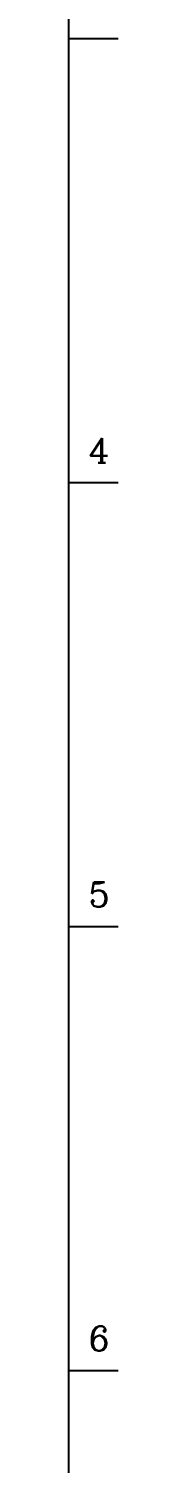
# Model space of a CAD drawing. Header units: millimetres. Extents: x 66027 to 360317, y -114806 to -64032.
# Drawn here: x 207214 to 207647, y -89262 to -76682 of the extents above; entities that cross this region are included whole.
import ezdxf

# ---------------------------------------------------------------- set-up
doc = ezdxf.new("R2010")
doc.units = ezdxf.units.MM
doc.header["$LTSCALE"] = 140
doc.layers.add('1', color=7, linetype='Continuous')
doc.layers.add('TAN-TIT', color=30, linetype='Continuous')
doc.styles.add('COM', font='COMPLEX', dxfattribs={"height": 5})

# ---------------------------------------------------------------- blocks, each defined once
blk = doc.blocks.new('BORDER')
at = {"layer": 'TAN-TIT'}
for p, q in [((232823, 3520), (232823, 164680)), ((232823, 125744), (234266, 125744)), ((232823, 112766), (234266, 112766)), ((232823, 99787), (234266, 99787)), ((232823, 86808), (234266, 86808))]:
    blk.add_line(p, q, dxfattribs=at)
at = {"layer": 'TAN-TIT', "style": 'COM'}
for s, p in [('4', (233400, 113342)), ('5', (233400, 100364)), ('6', (233400, 87385))]:
    blk.add_text(s, height=721, dxfattribs=at).set_placement(p)

msp = doc.modelspace()

# ---------------------------------------------------------------- block references
at = {"layer": '1', "xscale": 0.3, "yscale": 0.3, "zscale": 0.3}
msp.add_blockref('BORDER', (137367.4, -114492.2), dxfattribs=at)

doc.saveas('drawing.dxf')
